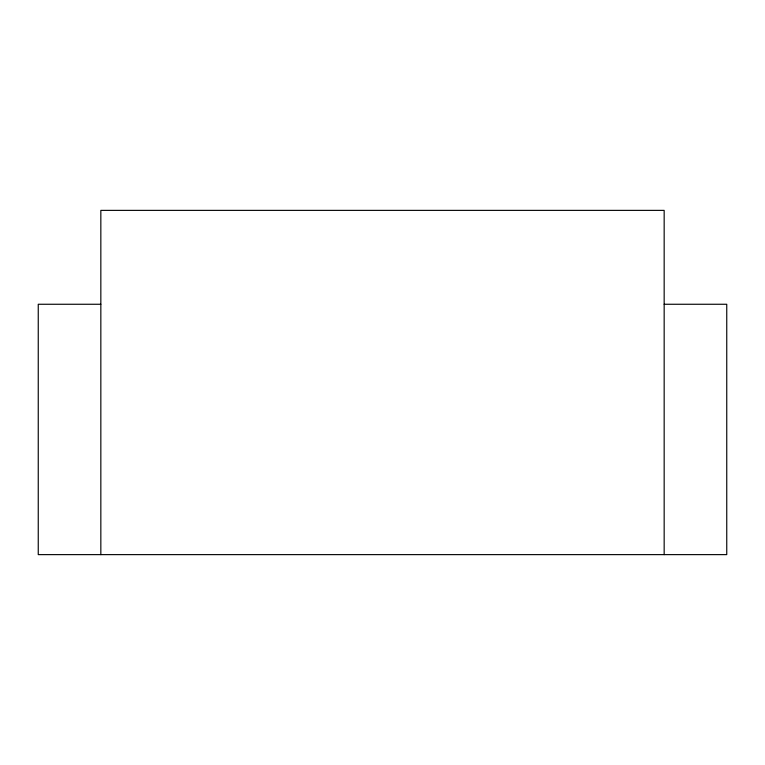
<?xml version="1.0" encoding="UTF-8"?>
<svg xmlns="http://www.w3.org/2000/svg" width="765" height="765" viewBox="0 0 765 765"><rect width="100%" height="100%" fill="white"/><g stroke="black" fill="none" stroke-linecap="round" stroke-linejoin="round"><path stroke-width="1.15" d="M100.837 304.26L38.25 304.26L38.25 554.625L726.75 554.625L726.75 304.26L664.163 304.26M664.163 554.625L664.163 210.375L100.837 210.375L100.837 554.625"/></g></svg>
